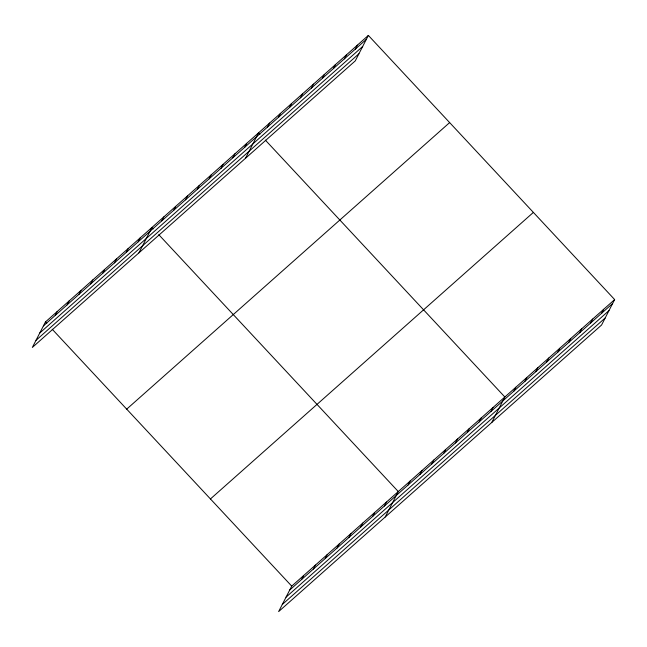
<?xml version="1.0" encoding="UTF-8"?>
<svg xmlns="http://www.w3.org/2000/svg" width="647" height="647" viewBox="0 0 647 647"><rect width="100%" height="100%" fill="white"/><g stroke="black" fill="none" stroke-linecap="round" stroke-linejoin="round"><path stroke-width="0.97" d="M368.361 35.415L45.436 321.971L32.35 347.431L355.276 60.875L368.361 35.415L614.65 299.569L601.564 325.029L278.639 611.585L291.724 586.125L614.65 299.569M55.254 315.396L57.276 311.466M67.094 304.891L69.116 300.96M78.934 294.385L80.956 290.446M90.774 283.871L92.796 279.941M102.614 273.366L104.636 269.435M114.462 262.86L116.476 258.929M126.302 252.354L128.324 248.424M138.143 241.849L140.164 237.918M138.919 252.872L152.005 227.404L153.355 228.86M161.823 220.829L163.845 216.899M173.663 210.324L175.685 206.393M185.503 199.818L187.525 195.887M197.343 189.312L199.365 185.382M209.183 178.807L211.205 174.876M221.023 168.301L223.045 164.362M232.863 157.787L234.885 153.857M244.703 147.281L246.725 143.351M245.48 158.305L258.565 132.845L259.924 134.301M267.526 127.03L269.548 123.1M278.509 117.293L280.531 113.362M289.484 107.548L291.506 103.617M300.467 97.802L302.489 93.872M311.442 88.065L313.463 84.134M322.424 78.319L324.446 74.389M333.407 68.574L335.429 64.643M344.382 58.837L346.404 54.906M355.365 49.091L357.387 45.161M301.542 579.55L303.564 575.612M313.383 569.037L315.404 565.106M325.223 558.531L327.245 554.6M337.063 548.025L339.085 544.095M348.903 537.52L350.925 533.589M360.743 527.014L362.765 523.083M372.583 516.508L374.605 512.57M384.423 505.994L386.445 502.064M385.2 517.018L398.285 491.558L158.774 234.675M408.111 484.983L410.125 481.053M419.952 474.477L421.965 470.547M431.792 463.972L433.813 460.041M443.632 453.466L445.654 449.528M455.472 442.952L457.494 439.022M467.312 432.447L469.334 428.516M479.152 421.941L481.174 418.011M490.992 411.435L493.014 407.505M491.769 422.459L504.854 396.999L265.343 140.108M513.815 391.184L515.837 387.254M524.79 381.439L526.812 377.508M535.773 371.702L537.794 367.771M546.755 361.956L548.769 358.026M557.73 352.211L559.752 348.28M568.713 342.473L570.735 338.543M579.688 332.728L581.71 328.797M590.671 322.982L592.692 319.052M601.653 313.245L603.667 309.315M43.414 325.902L366.339 39.346M39.766 333.011L362.692 46.455M35.997 340.33L358.931 53.774M126.707 409.139L449.641 122.59M210.445 498.95L533.379 212.402M289.702 590.056L612.628 303.5M286.047 597.157L608.981 310.609M282.286 604.476L605.22 317.928M45.436 321.971L46.786 323.427M52.205 329.234L291.724 586.125"/></g></svg>
